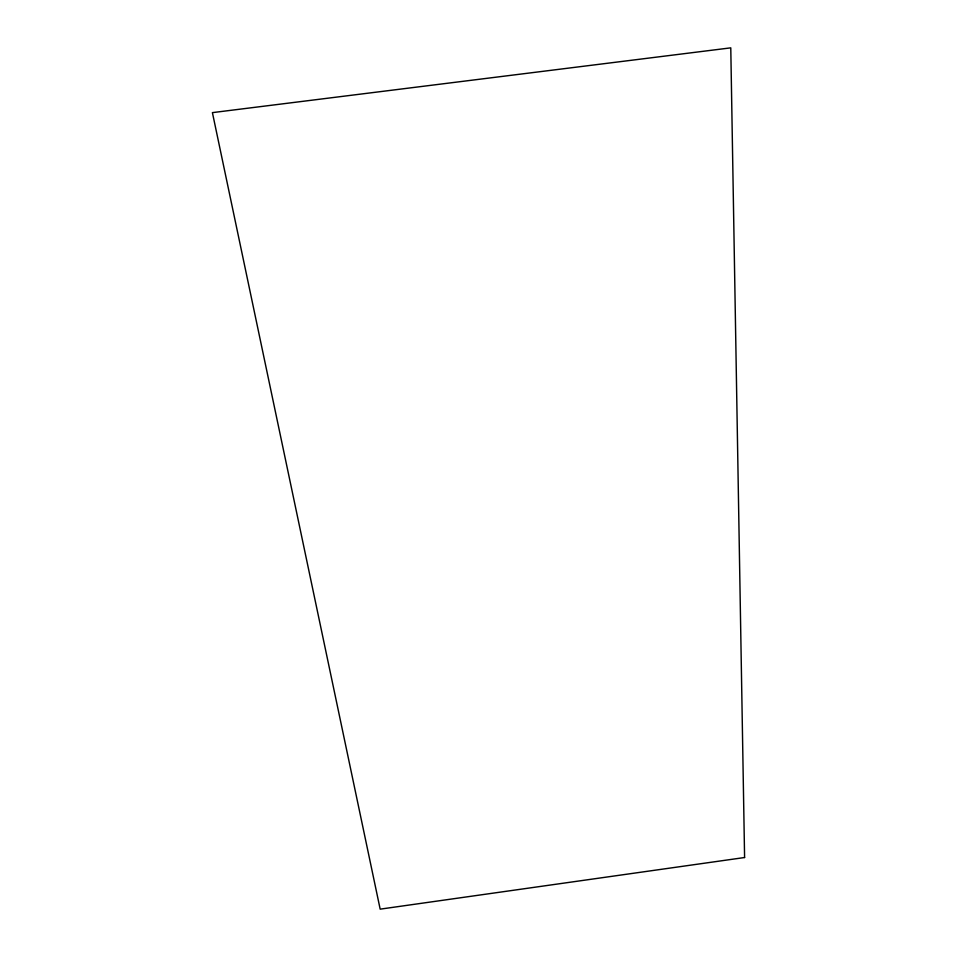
<?xml version="1.0" encoding="UTF-8"?>
<svg xmlns="http://www.w3.org/2000/svg" width="957" height="957" viewBox="0 0 957 957"><rect width="100%" height="100%" fill="white"/><g stroke="black" fill="none" stroke-linecap="round" stroke-linejoin="round"><path stroke-width="1.44" d="M744.594 857.52L380.168 909.15L212.406 112.627L730.777 47.85L744.594 857.52"/></g></svg>
